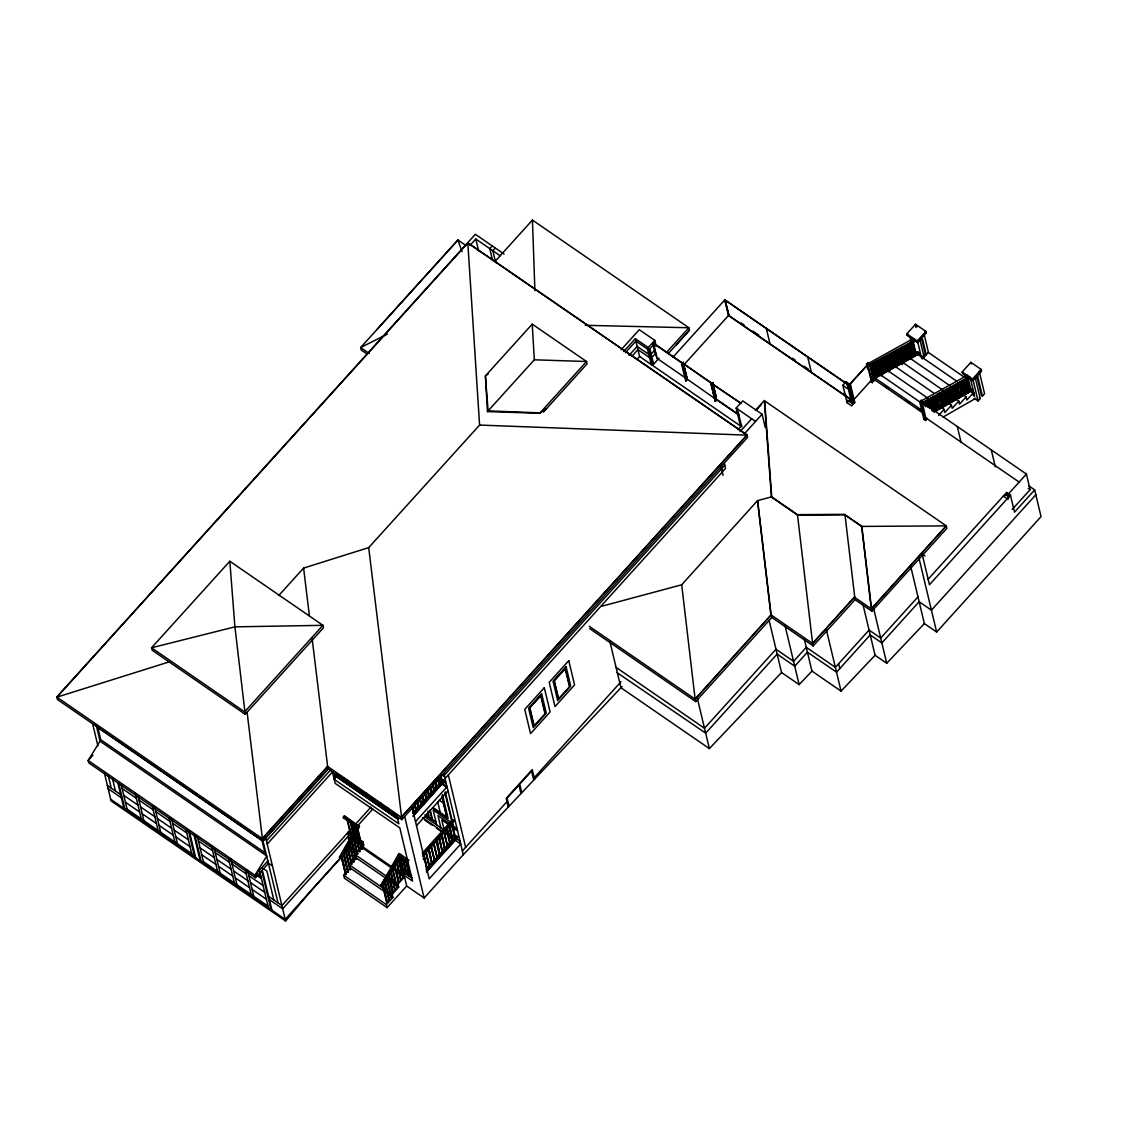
<?xml version="1.0" encoding="UTF-8"?>
<svg xmlns="http://www.w3.org/2000/svg" width="1136" height="1136" viewBox="0 0 1136 1136"><rect width="100%" height="100%" fill="white"/><g stroke="black" fill="none" stroke-linecap="round" stroke-linejoin="round"><path stroke-width="1.5" d="M968.88 376.868L968.965 378.686L967.673 377.805M969.59 376.47L968.809 377.791L969.477 376.527L923.27 402.187L921.211 400.326L919.72 401.988L923.895 419.482M355.568 829.947L357.286 826.923L343.384 817.92L344.421 815.762L359.487 826.809L340.701 858.035L339.408 857.155L356.775 826.468M341.851 854.173L343.569 851.148M345.287 848.109L350.428 839.035M352.146 835.997L353.85 832.972M341.198 856.516L342.05 856.217L345.912 874.535L341.198 856.516L345.912 874.535M347.005 846.277L347.843 845.965L351.706 864.297L347.005 846.277L351.706 864.297M353.168 835.386L357.513 854.045L353.651 835.727L353.282 836.366M340.701 858.035L359.288 826M343.626 853.434L343.498 852.469L348.085 872.136L343.981 852.795M345.557 850.026L345.429 849.046L350.257 869.736L345.912 849.387M349.774 842.557L353.892 861.897L349.292 842.216M357.144 829.536L357.513 828.897L361.859 849.245L356.661 829.195M400.199 855.834L382.804 886.563L380.773 885.626L398.14 854.939L408.435 861.968M380.773 885.626L390.088 870.531M391.792 867.506L396.947 858.418M384.351 881.465L385.189 881.153L389.293 900.507L384.351 881.465L385.189 881.153M390.145 871.227L390.997 870.914L395.101 890.255L390.145 871.227L390.997 870.914M395.939 860.974L396.308 860.335L400.894 880.017L396.791 860.662L395.939 860.974L400.894 880.017M382.065 886.52L399.943 856.274M387.12 877.745L391.877 897.639M96.177 725.009L100.039 741.183L88.154 760.467L88.736 762.895L255.515 877.674L268.55 863.261L272.441 865.93M672.924 357.258L724.882 299.776L728.815 315.737L852 400.525M104.484 773.36L111.058 800.894L285.59 921.012L311.307 890.553L350.442 847.286L357.229 851.957M728.488 315.524L724.91 299.805M848.975 383.911L846.15 381.668L842.898 385.26L847.073 402.755L851.588 405.864L854.854 402.272L853.221 403.763L851.602 402.655L847.513 385.516L848.975 383.911L850.623 384.976L854.67 402.144M850.58 385.019L847.328 388.611L842.898 385.26M676.431 344.691L689.453 330.164L688.87 327.75L532.443 220.072L495.083 261.365M350.328 846.803L285.207 919.365L110.675 799.247M738.073 429.621L741.638 425.659M755.355 410.437L764.315 400.483L771.415 496.915M602.236 606.113L681.699 584.799L757.456 500.664L771.628 496.844L797.472 514.636L844.928 514.352L855.053 599.68L871.866 611.239L946.884 528.325L946.302 525.897L764.656 400.88L771.756 497.341L797.6 515.133L845.056 514.849L861.869 526.408L946.302 525.897L871.553 608.91L861.869 526.408M589.215 626.263L695.133 699.151L771.245 615.03L771.827 617.459L695.715 701.579L695.133 699.151L770.89 615.016L757.456 500.664M855.053 599.68L813.191 645.93L812.609 643.501L854.627 596.854M347.545 783.57L348.44 783.442L347.545 783.57L346.736 780.148M359.913 841.407L360.808 841.293L359.913 841.407L356.235 826.042M975.057 398.906L975.682 398.367L943.05 417.082M376.825 329.681L457.95 239.994L466.214 245.688M401.86 819.553L747.587 437.346L747.076 435.159L467.819 242.962L479.591 425.063L368.689 547.623L401.903 819.709L328.176 768.831L262.941 840.952L262.359 838.524L327.594 766.417L328.205 768.987L262.97 841.08L57.382 699.478L56.8 697.05L475.345 234.3L504.057 254.052M467.819 242.962L56.828 697.177L169.463 661.805M469.892 245.532L475.799 239L500.152 255.756M492.229 245.916L489.786 248.628L492.626 260.513M495.282 248.017L492.839 250.729L495.679 262.615M229.827 561.255L151.557 647.79L152.139 650.218L245.22 714.288L323.49 627.754L322.922 625.325L229.827 561.255L234.911 626.859L245.22 714.288M92.896 755.227L88.154 760.467L254.933 875.245L255.515 877.674M278.703 595.591L303.61 568.071L368.689 547.623M543.434 412.112L587.085 363.847L586.531 361.518L532.23 324.143L485.399 375.917L487.472 411.587L539.699 413.291L546.586 408.633M487.472 411.587L534.318 359.8L532.23 324.143M539.699 413.291L586.531 361.518L534.318 359.8M621.094 349.789L639.27 329.696L654.79 340.374L656.182 346.224M623.678 351.564L635.336 338.684L648.258 347.588L652.518 365.38L659.036 358.167M625.425 352.7L635.919 341.112L648.841 350.016L653.186 345.202M629.017 355.383L637.168 346.381L648.798 354.389M632.113 356.051L637.935 349.604L649.579 357.613M637.253 359.061L639.582 356.491L635.336 338.684M648.258 347.588L654.79 340.374M655.358 342.802L654.279 344.009L653.896 342.39L652.802 343.583L655.216 353.708L651.95 357.3M651.184 354.077L654.45 350.47M657.02 358.351L653.143 343.214L681.742 362.895L685.619 378.047L681.941 362.668L653.342 342.987L657.02 358.351L685.619 378.047M666.562 352.401L688.87 327.75L585.253 325.308M668.323 353.537L689.453 330.164M681.543 363.974L683.304 362.398L687.365 379.381L685.803 381.114L681.543 363.974L683.304 362.398M683.119 363.477L711.292 383.23L714.956 398.608L686.783 378.842L683.119 363.477L711.491 383.002L712.712 388.129M683.716 365.011L728.63 315.368L851.972 400.27M729.397 316.149L724.74 299.691L849.87 385.8L853.59 401.377M266.449 840.853L330.491 770.038M685.604 380.972L687.166 379.239L683.105 362.256M267.216 844.076L332.45 771.969L334.098 778.842L337.349 775.235M397.983 819.255L334.694 775.448L335.986 774.028L396.322 815.549M334.765 775.76L335.986 774.028M333.7 777.209L336.696 773.9M354.29 861.443L347.886 836.565L412.524 881.053L399.815 827.86L335.177 783.371L334.211 779.324L336.583 776.712M338.343 777.223L339.238 777.109L338.343 777.223L337.52 773.815M341.411 779.339L342.305 779.225L341.411 779.339L340.587 775.931M267.982 860.832L254.933 875.245L266.818 855.976L100.039 741.183M344.478 781.454L345.372 781.341L344.478 781.454L343.668 778.032M716.717 399.574L715.155 401.306L711.093 384.323L712.655 382.591L716.106 396.322M716.915 399.716L715.353 401.448L711.292 384.451L712.854 382.733M712.457 384.039L741.254 403.493L712.457 384.039L716.134 399.403L739.011 415.151M351.109 786.013L350.286 782.605M354.176 788.128L353.367 784.706M359.828 792.019L360.723 791.906L359.828 792.019L359.019 788.597M716.134 399.403L712.67 383.812M362.909 794.135L363.79 794.021L362.909 794.135L362.086 790.713M343.384 817.92L344.421 815.762M365.977 796.251L366.871 796.123L365.977 796.251L365.153 792.829M369.044 798.352L369.938 798.239L369.044 798.352L368.234 794.944M350.996 821.697L354.262 837.516L351.407 823.401M372.594 800.809L371.784 797.387M370.89 807.185L281.898 905.562L268.65 896.418M347.133 833.597L360.708 842.94L347.133 833.597L348.354 831.864L362.909 841.904L363.705 845.241L362.398 846.661L361.248 843.324M375.675 802.925L374.852 799.503M372.793 809.031L282.679 908.8L269.417 899.655M741.51 424.694L740.431 425.886L736.171 408.094L742.703 400.88L762.086 414.228L765.252 427.448M351.18 835.4L347.431 819.255M378.26 804.7L379.154 804.586L378.26 804.7L377.436 801.278M737.846 409.315L736.753 410.522L738.045 411.417L741.723 426.781L639.582 356.491M381.739 806.361L381.81 807.142L380.915 802.953M384.394 808.931L385.289 808.804L384.394 808.931L383.585 805.509M357.741 839.177L356.846 839.291L357.741 839.177L354.475 825.517M387.461 811.033L388.356 810.919L387.461 811.033L386.652 807.625M390.543 813.149L391.423 813.035L390.543 813.149L389.719 809.741M756.377 410.039L761.106 404.814M361.972 846.363L363.705 845.241M406.674 885.995L387.106 907.621L386.382 904.597L392.914 897.383L392.19 894.344L398.708 887.131L356.037 857.765L355.312 854.741L361.844 847.527L404.501 876.893L406.674 885.995L424.126 898.008L463.275 854.726L622.045 686.556M357.513 854.045L357.925 853.605M353.651 824.253L359.686 851.645L353.168 823.927M361.376 848.904L362.27 848.791M740.033 431.652L751.691 418.772M392.914 897.383L350.243 868.018L349.519 864.979L356.037 857.765M394.093 815.605L393.283 812.183M351.223 863.956L347.36 845.638M353.892 861.897L353.807 861.102M355.582 859.157L356.463 859.043L355.582 859.157L350.868 839.447M387.106 907.621L344.449 878.256L343.725 875.231L350.243 868.018M397.16 816.855L397.16 817.707L396.35 814.299M345.429 874.209L341.567 855.877M348.085 872.136L348.496 871.681M350.257 869.736L350.669 869.281M745.088 433.029L762.086 414.228M327.594 766.417L401.32 817.281L747.005 434.918L467.762 242.721M401.32 817.281L747.076 435.159L479.591 425.063M444.29 775.277L724.782 465.178M412.666 813.475L443.04 779.907L444.574 780.957L413.106 816.117L444.574 780.957M413.916 812.481L439.604 784.081M412.041 806.546L413.745 814.171L412.524 806.887M415.847 810.976L416.742 810.863L415.847 810.976L414.626 805.85M417.281 799.46L418.914 808.463L417.608 802.556M421.002 805.268L421.896 805.154L421.002 805.268L419.383 798.438M423.586 802.414L424.481 802.3L423.586 802.414L422.365 797.287M425.432 792.616L426.653 799.886L425.361 793.979M428.755 796.705L429.649 796.592L428.755 796.705L427.122 789.875M430.601 786.907L431.822 794.178L430.118 786.566M433.924 790.997L434.804 790.883L433.924 790.997L432.688 785.871M436.494 788.143L437.388 788.029L436.494 788.143L434.875 781.312M438.34 778.345L439.561 785.615L437.857 778.004M441.577 782.377L442.557 782.321L441.577 782.377L440.356 777.251M445.071 778.515L725.563 468.415L724.427 463.673M415.506 821.64L447.044 786.779L436.92 779.821M416.472 825.687L448.01 790.826M398.154 854.925L399.361 853.576L409.059 860.25M398.651 855.394L399.361 853.576M399.233 855.621L398.338 855.749M403.11 856.842L402.3 857.737L406.461 873.442L403.592 859.327M404.956 860.307L405.85 859.327L405.85 860.179M403.166 874.621L402.357 871.355L403.649 869.92L411.658 875.444M402.428 871.653L403.72 870.233M404.146 870.517L404.856 873.513L403.564 874.947L402.854 871.951L404.146 870.517L410.522 874.905M422.237 853.193L452.597 819.638L454.045 820.632L422.706 856.303M427.605 848.265L425.034 851.12L426 851.787L429.664 867.166L426 851.787M446.093 827.846L452.597 819.638M405.964 873.115L403.11 859.001M428.499 848.152L431.084 845.298L430.189 845.411M433.739 843.224L437.417 858.603L433.256 842.898L434.634 843.111M436.806 840.711L435.358 839.703L441.421 833.881L440.527 833.994M444.077 831.808L447.74 847.186L443.594 831.481L444.971 831.694M398.239 882.076L399.134 881.962L398.239 882.076L394.007 864.397M400.412 879.676L401.306 879.562M403.067 877.603L398.239 856.913M867.762 369.399L866.541 364.301L868.046 362.654L869.665 363.761L873.84 381.256M423.685 854.201L454.045 820.632M427.008 869.239L427.093 870.02L423.827 854.201L422.933 854.315M431.169 846.079L434.832 861.457L431.084 847.456M436.735 839.93L440.001 855.749L437.218 840.257M442.586 852.895L439.32 837.076L442.586 852.895L438.425 837.189M445.156 850.04L441.904 834.222L445.156 850.04L441.421 836.039M447.059 828.513L450.325 844.332L447.541 828.84M452.909 841.478L449.643 825.645L452.909 841.478L448.748 825.773M849.813 384.422L868.089 364.216L849.643 384.309L853.207 398.622M398.708 887.131L397.983 884.106L404.501 876.893M872.349 382.917L868.16 365.423L869.665 363.761M392.431 892.328L393.326 892.214L392.431 892.328L388.597 876.239M394.604 889.928L395.498 889.8M397.273 887.855L392.445 867.166M409.045 875.217L409.997 875.032L409.045 875.217L405.367 859.853M872.05 364.926L871.937 363.875L875.061 377.564L872.59 364.329M386.638 902.566L387.532 902.453L386.638 902.566L382.406 884.887M388.81 900.166L389.705 900.053M391.466 898.093L391.395 897.312M402.854 871.951L411.729 877.759M883.126 358.777L883.666 358.167L886.151 371.415L882.487 358.323L886.151 371.415M884.972 357.741L885.526 357.144L887.997 370.393L884.333 357.3M906.84 333.856L915.531 324.243L925.868 331.371L926.266 332.99L917.561 342.603L907.224 335.475L906.84 333.856L917.178 340.985L917.561 342.603M886.818 356.718L887.372 356.122L889.843 369.356L886.719 355.682M892.896 366.871L890.411 353.623M907.224 335.475L908.303 334.282M847.073 402.755L850.324 399.148M890.525 354.673L891.064 354.063L893.535 367.311L889.871 354.219M426.014 869.324L456.374 835.755L457.978 837.118L426.454 871.979M895.282 365.238L892.257 352.6L895.381 366.289M430.757 864.468L455.28 837.346M429.664 867.166L430.075 866.711M428.982 848.493L432.248 864.311L428.911 849.856M434.35 861.116L435.244 861.003M436.934 858.262L437.829 858.149M440.001 855.749L436.664 841.293M442.103 852.554L442.983 852.44M444.673 849.7L441.421 833.881M447.257 846.845L448.152 846.732M450.325 844.332L450.736 843.878M452.426 841.137L449.16 825.318M452.227 822.791L455.493 838.624L455.337 837.772M426.383 871.667L457.978 837.118M853.42 400.085L871.695 379.878M873.328 378.529L870.843 365.295L869.651 365.451M901.601 348.511L902.14 347.914L904.625 361.149L900.962 348.07L904.625 361.149M874.805 378.813L877.006 376.371M906.471 360.126L903.986 346.892L906.471 360.126L903.177 348.624M873.712 380.759L872.221 382.406L870.73 381.795M905.293 346.466L905.832 345.869L908.317 359.104L904.654 346.011M876.935 361.404L880.613 374.482L878.128 361.248M881.053 375.86L884.348 372.21M884.305 372.438L880.641 359.359L884.305 372.438L881.82 359.203M910.831 343.384L910.731 342.334L914.395 355.426L913.855 356.022L910.192 342.944L913.216 355.582M912.577 341.311L915.701 355M891.59 367.283L892.229 367.737L889.218 355.099L891.689 368.334L888.948 356.235M870.062 366.033L916.44 340.587M888.409 371.699L893.904 365.622M915.9 341.212L915.701 340.331M616.962 672.569L705.669 733.132L777.152 654.095L794.731 666.207L807.426 652.163L836.522 672.185L870.219 634.925L881.863 642.933L919.138 601.725L931.421 610.174L1035.833 494.756M917.178 340.985L925.868 331.371M895.75 367.539L899.059 363.889M920.117 340.53L922.29 338.13L926.266 354.759L925.286 354.091L921.31 337.463L919.138 339.863L920.117 340.53L924.079 357.173L928.439 352.359M899.485 350.669L902.779 362.185L900.294 348.937M901.998 364.585L905.307 360.936M462.366 850.963L506.94 801.689M908.218 358.053L907.664 358.664L905.023 347.602M908.715 345.543L912.009 357.045L909.538 343.81M910.447 359.203L913.756 355.568M534.204 777.691L620.994 681.742M921.154 356.406L921.694 355.809L922.46 358.976M925.286 354.091L923.114 356.505L924.079 357.173M925.513 420.59L921.495 403.209L922.986 401.562L921.211 400.326M931.392 398.566L931.932 397.969L934.403 411.204L930.739 398.125M938.677 393.411L941.787 407.1L938.123 394.022M962.178 371.955L970.882 362.341L981.22 369.456L981.618 371.074L972.913 380.688L962.575 373.574L962.178 371.955L972.53 379.069L972.913 380.688M952.877 400.951L950.406 387.703L952.877 400.951L949.582 389.449M925.386 420.093L927.004 418.943M927.047 418.545L925.542 420.192L923.767 418.971M934.814 397.643L938.095 409.159L935.624 395.91M940.494 407.526L939.941 408.122L936.831 394.448M941.162 392.829L943.647 406.077L940.622 393.439M943.008 391.806L945.493 405.055L942.468 392.417M945.89 391.494L949.185 402.996L946.7 389.762M938.592 415.464L944.087 409.372L887.997 370.776M952.224 400.497L953.416 400.341M951.031 401.974L947.367 388.895L951.031 401.974L948.56 388.739M951.982 387.816L954.084 399.474L951.443 388.413M972.53 379.069L981.22 369.456M955.262 399.318L954.723 399.929L952.252 386.68L955.262 399.318L954.623 398.878M937.058 395.314L951.443 405.211L944.84 412.51L944.087 409.372M980.524 372.281L979.232 371.387L984.571 393.752L982.399 396.166L981.433 395.498L976.662 375.547L977.642 376.215L975.455 378.629L980.226 398.566L978.053 400.965L974.177 398.296M955.135 386.368L958.415 397.87L955.944 384.635M960.815 396.251L960.261 396.847L957.137 383.159M961.482 381.554L963.967 394.788L960.942 382.15M901.26 361.461L958.784 401.051L952.181 408.349L951.443 405.211M964.634 380.106L967.659 392.744L964.904 380.631M962.135 380.688L965.813 393.766L963.328 380.532M967.02 378.473L969.505 391.721L966.48 379.083M953.189 387.987L966.14 396.89L959.537 404.189L958.784 401.051M971.678 391.054C972.941 390.401 971.635 391.963 970.272 389.691M971.905 392.417L973.737 392.715L974.134 394.334L972.828 393.439M972.672 394.788L974.631 396.137L970.627 379.339L968.042 377.55L971.308 391.224L973.481 392.729L966.878 400.028L966.14 396.89M757.684 500.593L771.117 614.945L812.609 643.501L854.471 597.252L871.284 608.811L871.866 611.239M946.302 525.897L871.284 608.811L861.585 526.309L844.786 514.75M927.942 579.445L1006.581 492.499L1010.458 495.168L1014.519 512.166L1034.669 489.886L1028.833 485.881M1010.458 495.168L1007.206 498.775L1003.329 496.105L1008.527 493.833L1026.404 474.067L922.233 402.385L926.167 419.525M917.973 596.854L880.698 638.077L869.068 630.068L835.358 667.329L806.276 647.307L793.581 661.351L775.987 649.238L704.505 728.275L616.081 667.4M1007.206 498.775L929.461 584.713L922.134 554.013L925.031 556.015M1012.247 509.411L1030.125 489.644L1026.404 474.067M910.66 566.197L924.363 623.593L936.646 632.042L1041.045 516.624L1034.669 489.886M362.398 846.661L361.603 843.324L362.909 841.904M609.677 640.59L620.938 687.734L709.361 748.596L781.554 672.512L769.072 620.27M781.554 672.512L799.133 684.625L811.956 671.106L804.231 638.787M811.956 671.106L841.052 691.128L875.075 655.259L862.962 604.494M875.075 655.259L886.719 663.268L924.363 623.593M488.153 374.056L485.399 375.917L488.111 410.877L540.083 412.865M868.046 362.654L868.259 363.548L912.393 339.039M913.841 340.033L915.062 339.366M869.707 364.542L914.324 340.374M871.511 377.209L917.476 351.677L918.925 352.685M917.632 351.791L917.15 352.614L919.138 353.722M873.144 376.84L879.193 373.488M883.723 370.975L892.797 365.934M895.821 364.258L900.351 361.731M904.895 359.217L909.425 356.704M912.449 355.028L915.474 353.339M921.339 400.852L967.645 375.136M922.986 401.562L923.128 403.876L969.576 378.16L969.32 377.038M932.159 410.309L970.556 388.995L972.487 390.33L934.204 412.127M936.802 408.278L941.332 405.765M944.357 404.075L957.96 396.521M962.504 394.007L967.034 391.494M970.925 389.563L970.059 389.804L971.933 391.153L970.712 390.259M970.641 390.259L972.331 390.926M934.19 411.587L972.487 390.33M387.376 334.098L360.637 347.545L361.22 350.002L366.971 353.949M339.408 857.155L341.439 858.092M917.206 326.756L915.531 324.243L915.9 327.495M924.974 332.095L926.266 332.99M964.535 377.337L928.467 352.529L924.264 334.879M972.601 390.812L970.556 388.995M917.405 354.134L956.739 381.199M959.65 383.201L969.846 390.216M970.045 391.111L966.75 379.609M979.26 397.898L980.226 398.566M967.545 391.693L968.199 392.147L965.174 379.495M964.507 394.192L961.212 382.69M910.035 358.28L950.321 385.999M962.007 394.774L962.661 395.214L959.636 382.576L962.107 395.825L958.443 382.733M958.969 397.273L955.674 385.771M956.469 397.856L957.108 398.296L954.098 385.658L956.569 398.892M951.57 401.377L948.29 389.861M949.724 402.4L946.444 390.898M895.338 366.601L934.175 393.34M947.239 402.982L947.878 403.422L944.854 390.784M946.032 404.444L942.738 392.942M928.893 399.148L931.804 409.074M934.942 410.607L933.764 410.763L931.122 399.702M866.541 364.301L868.16 365.423M879.207 373.943L920.913 402.655M919.72 401.988L921.495 403.209M874.294 377.493L923.54 411.388M884.816 386.098L887.713 388.086M906.542 401.051L909.439 403.039M918.129 409.017L921.026 411.019M871.681 377.308L873.456 378.544L919.535 353.495L873.57 379.026L870.19 364.883M873.087 378.686L922.475 412.666M925.954 417.949L1019.532 482.36M1028.179 488.31L1030.125 489.644M871.127 380.631L867.35 364.869M724.768 299.947L849.728 385.956L853.448 401.533M847.513 385.516L849.117 386.638L853.221 403.763M741.226 323.036L744.151 325.038M752.912 331.073L758.749 335.092M792.332 358.209L795.257 360.211M804.018 366.246L808.406 369.257M843.452 393.383L846.363 395.399M847.57 400.284L853.377 404.274M736.171 408.094L755.568 421.442M716.333 399.19L739.209 414.924M771.827 617.459L813.191 645.93M369.271 353.481L360.637 347.545L457.95 239.994L462.04 251.61M589.683 628.591L695.715 701.579M441.904 774.979L444.673 776.896M444.645 781.27L443.04 779.907M437.644 777.805L446.32 783.769M442.955 784.834L445.837 786.822M439.518 800.411L443.395 803.081M452.781 820.448L454.244 821.442M433.441 807.881L447.044 817.238L442.358 797.557M432.617 807.824L448.152 818.516L442.458 794.561M451.049 822.379L433.157 810.053L436.707 824.977M450.85 822.578L451.659 822.407L455.493 838.624M457.055 828.698L437.956 815.549L440.896 827.86M457.552 830.771L441.776 819.908L444.204 830.132M448.677 824.992L450.126 825.986M426.284 814.271L429.067 816.188L427.874 811.147M446.164 828.627L447.144 829.294M433.185 820.377L436.082 822.379M434.776 821.47L425.034 814.768L432.546 819.936L430.132 809.812M425.659 817.38L459.995 841.009M443.594 831.481L444.559 832.148M422.422 817.664L460.705 844.005L429.181 878.866L411.871 806.375M424.963 820.263L432.163 825.219M436.48 828.187L440.796 831.154M447.996 836.11L452.313 839.078M438.354 836.408L439.802 837.402M433.256 842.898L434.236 843.565M334.694 775.448L397.898 818.957M334.211 779.324L398.85 823.827L396.819 815.35M344.62 816.571L347.843 818.8M348.326 819.127L350.91 820.916M351.393 821.243L359.487 826.809M399.56 854.386L402.087 856.132M343.2 817.111L358.067 827.349M399.304 856.416L408.037 862.423M355.099 831.978L359.686 851.645M394.377 863.743L399.134 881.962M348.425 832.177L351.138 834.037M359.303 839.66L362.54 841.904M354.659 837.062L354.262 837.516M403.308 870.545L400.525 857.211M402.357 871.355L411.701 877.787M355.312 854.741L397.983 884.106M381.511 885.668L382.804 886.563M349.519 864.979L392.19 894.344M343.725 875.231L386.382 904.597M56.8 697.05L262.402 838.652L278.022 902.864M262.544 868.046L266.903 871.056L273.819 899.968M257.773 874.564L260.655 876.552L259.718 872.604M256.807 874.067L261.039 876.978M257.148 875.657L261.422 878.597M122.148 788.483L136.363 798.267M138.947 800.056L153.175 809.84M155.76 811.615L169.974 821.413M172.558 823.188L186.787 832.972M198.417 840.981L212.645 850.765M215.229 852.554L229.444 862.338M232.028 864.113L246.256 873.911M248.841 875.686L263.055 885.469M123.781 795.356L138.01 805.154M140.594 806.929L154.808 816.713M157.393 818.488L171.621 828.286M174.206 830.061L188.42 839.845M200.064 847.854L214.278 857.652M216.862 859.427L231.091 869.21M233.675 871L247.904 880.783M250.488 882.558L264.702 892.342M107.366 785.416L120.615 794.533M108.133 788.64L121.382 797.77M125.429 802.229L139.643 812.027M142.227 813.802L156.456 823.586M159.04 825.375L173.268 835.159M175.853 836.934L190.067 846.732M201.711 854.741L215.925 864.524M218.51 866.299L232.738 876.083M235.322 877.872L249.537 887.656M252.121 889.431L266.349 899.229M127.076 809.116L191.714 853.605M203.344 861.613L267.982 906.102M360.637 842.642L361.603 843.324M1008.527 493.833L1009.265 496.957M1006.581 492.499L1008.2 499.3M977.642 376.215L982.399 396.166M970.882 362.341L971.266 363.96M991.288 449.913L995.349 466.896M972.714 378.6L978.053 400.965M973.481 392.729L974.234 395.868M968.483 377.578L968.781 378.799M965.33 374.852L969.122 390.741M966.211 380.205L968.852 391.267M964.365 381.242L967.006 392.303M962.788 381.128L965.813 393.766M960.289 381.71L963.314 394.348M956.597 383.755L959.622 396.407M955.404 385.232L958.415 397.87M953.289 387.39L955.93 398.452M957.293 426.511L961.013 442.089M946.16 390.358L949.185 402.996M944.314 391.38L947.339 404.018L944.044 392.516M941.829 391.963L944.84 404.601M939.969 392.985L942.994 405.637M939.316 393.865L942.34 406.503L939.046 395.001M936.66 396.62L939.302 407.682M935.084 396.521L938.095 409.159M933.125 396.492L936.249 410.181M932.968 398.679L935.61 409.741M917.732 342.092L921.537 358.025M930.086 398.992L932.727 410.053M929.816 400.128L932.457 411.189M929.262 400.724L931.151 408.619M928.24 400.014L930.128 407.909M927.97 401.15L929.475 407.469M927.686 400.61L929.575 408.52M913.23 341.766L916.241 354.404M927.047 400.17L928.552 406.489M912.961 342.902L915.602 353.949M926.394 401.036L927.899 407.355M912.038 341.922L915.062 354.56M925.84 401.647L926.976 406.376M910.007 336.895L914.395 355.426M925.57 402.783L926.323 405.935M924.647 402.016L925.783 406.745M924.108 402.613L924.86 405.765M923.27 402.187L923.625 403.678M908.985 344.407L912.009 357.045M910.703 357.471L907.692 344.833L910.163 358.081M907.039 344.393L910.064 357.031M906.869 346.579L909.51 357.627M903.716 348.028L906.372 359.09M901.501 347.474L904.512 360.112M899.755 349.547L902.779 362.185M898.448 349.959L901.473 362.611M898.178 351.095L900.82 362.157M897.909 350.57L900.919 363.208L897.255 350.115M896.602 350.996L899.073 364.23L896.063 351.592M895.409 351.152L898.434 363.79M894.756 352.018L897.781 364.656M894.486 353.154L897.128 364.216M894.217 352.614L897.227 365.252L893.563 352.174M892.91 353.04L895.935 365.678M891.717 353.197L894.742 365.835M888.395 356.832L891.05 367.894M886.549 357.854L889.19 368.916M885.256 358.28L887.344 369.938L884.703 358.877M883.41 359.303L886.052 370.364M879.974 360.226L882.999 372.864M879.704 361.362L882.345 372.423M879.434 360.822L882.459 373.46L879.165 361.958M877.588 361.844L880.613 374.482M876.282 362.27L878.753 375.519L875.742 362.881M876.012 363.406L878.653 374.468M875.089 362.427L878.114 375.065M877.461 375.945L874.436 363.293L876.907 376.541L873.243 363.449M874.166 364.429L876.807 375.491M918.868 557.62L936.646 632.042M871.397 364.486L874.422 377.124M846.15 381.668L846.902 384.848M873.783 609.109L886.719 663.268M807.653 356.747L811.36 372.324M766.275 328.276L769.995 343.839M838.624 663.722L839.788 668.579M826.397 629.827L841.052 691.128M785.019 625.553L799.133 684.625M712.655 382.591L716.305 397.884M721.687 465.746L722.496 469.182M720.721 465.433L723.078 475.317M654.379 343.228L655.018 345.855M649.934 348.809L653.598 364.187M647.548 349.121L651.212 364.5M697.177 697.589L709.361 748.596M475.799 239L478.639 250.886M569.448 686.513L565.203 668.706L554.325 680.734L558.571 698.526M544.982 713.55L540.736 695.757L529.859 707.771L534.119 725.577M534.559 779.211L532.259 769.555L506.159 798.395L508.232 807.1M533.735 780.091L531.577 771.06L519.763 784.138L521.807 792.729M520.984 793.595L518.939 785.033L507.125 798.111L509.056 806.233M448.322 774.908L465.632 847.357M443.906 773.659L463.275 854.726M445.269 791.82L453.491 826.241M440.924 775.49L442.557 782.321M445.014 792.985L451.83 821.513M440.356 775.093L442.145 782.761M451.659 824.566L454.925 838.226M437.942 778.785L439.561 785.615M441.762 796.208L446.661 816.827M437.857 780.162L439.078 785.288M435.755 781.199L437.388 788.029M435.358 781.639L436.991 788.469M446.576 830.331L449.842 843.991M437.743 802.059L440.214 812.368M433.185 784.053L434.804 790.883M432.773 784.493L434.406 791.323M443.991 831.027L447.74 847.186M430.189 787.347L431.822 794.178M429.706 787.021L431.339 793.851M428.016 789.761L429.649 796.592M427.534 789.421L429.238 797.032M430.061 811.232L432.063 819.596M425.02 793.056L426.653 799.886M424.949 794.433L426.17 799.559M436.252 841.748L439.518 855.408M422.848 795.47L424.481 802.3M422.45 795.91L424.069 802.754M433.668 842.443L437.417 858.603M420.263 798.324L421.896 805.154M419.78 797.983L421.499 805.609M431.084 845.298L434.832 861.457M417.281 801.633L418.914 808.463M428.584 848.933L432.248 864.311M416.798 801.292L418.431 808.122M428.102 848.606L431.765 863.971M415.109 804.032L416.742 810.863M414.697 804.487L416.33 811.317M425.915 853.164L429.181 866.825M423.827 854.201L427.491 869.565M423.345 856.019L424.566 861.145M423.231 858.504L423.43 859.313M404.757 816.883L424.126 898.008M406.731 861.372L409.997 875.032M405.85 859.327L409.528 875.558M402.783 858.078L406.461 873.442M390.202 810.067L391.025 813.49M400.042 856.885L403.379 871.326L399.631 857.339M387.546 807.511L388.356 810.919M387.135 807.952L387.958 811.374M398.267 859.199L402.584 877.276M384.067 805.85L384.877 809.258M380.503 803.393L381.327 806.816M394.49 864.723L398.722 882.416M392.076 867.805L396.791 887.514M390.5 870.574L395.101 890.255M389.052 874.322L393.326 892.214M388.697 874.976L392.928 892.655M368.717 795.271L369.527 798.693M366.048 792.715L366.871 796.123M386.283 878.057L390.983 897.767M365.636 793.169L366.459 796.577M384.706 880.826L389.293 900.507M362.569 791.054L363.392 794.462M383.258 884.575L387.532 902.453M382.903 885.214L387.12 902.907M347.218 780.489L348.042 783.897M357.542 827.633L360.808 841.293M356.647 825.588L360.396 841.748M356.448 825.815L361.859 849.245M344.151 778.373L344.961 781.781M353.58 823.472L357.528 839.405M354.73 832.617L359.203 851.318M341.084 776.257L341.893 779.679M350.101 821.811L352.955 833.767M353.182 837.63L357.031 853.718M347.034 819.695L350.697 835.074M351.72 839.135L356.463 859.043M351.351 839.774L356.065 859.483M348.937 842.855L353.395 861.557M345.458 851.333L349.774 869.395M343.129 853.108L347.602 871.809M265.256 835.855L285.59 921.012M262.7 871.539L271.944 910.248M261.876 871.482L270.979 909.581M259.675 871.312L268.394 907.806M247.605 870.531L253.768 896.318M245.433 870.474L251.184 894.529M230.807 858.958L236.955 884.745M228.62 858.901L234.371 882.97M214.406 849.117L220.157 873.172M211.41 845.61L217.572 871.397M197.181 835.826L203.756 863.303M194.838 835.031L201.171 861.528M193.759 833.938L200.192 860.861M189.243 830.814L195.676 857.751M188.377 830.572L194.696 857.084M185.963 829.536L192.112 855.294M171.337 818.034L177.486 843.821M169.15 817.963L174.901 842.032M154.524 806.461L160.687 832.248M152.352 806.404L158.103 830.473M138.123 796.62L143.874 820.675M135.127 793.113L141.29 818.9M121.325 785.047L127.473 810.806M118.556 782.519L124.889 809.031M117.846 782.917L123.923 808.363M112.606 779.069L115.446 790.968M108.36 776.03L111.243 788.086M92.683 723.93L97.895 745.798M303.61 568.071L309.347 615.499M312.116 638.333L327.637 766.559L262.402 838.652L247.094 712.187M797.472 514.636L812.609 643.501M681.699 584.799L695.133 699.151M532.443 220.072L534.9 290.631M322.922 625.325L244.638 711.86L151.557 647.79L234.911 626.859L322.922 625.325M357.173 789.449L357.244 790.244L357.173 789.449M544.314 687.706L524.747 709.347L530.54 733.615L550.108 711.974L544.314 687.706M568.767 660.669L549.199 682.296L555.007 706.578L574.575 684.937L568.767 660.669M541.631 693.741L528.581 708.168L533.224 727.58L546.274 713.152L541.631 693.741M566.097 666.704L553.047 681.117L557.677 700.543L570.726 686.116L566.097 666.704M540.963 695.246L529.546 707.87L533.892 726.074L545.308 713.451L540.963 695.246M565.416 668.209L553.999 680.833L558.358 699.038L569.775 686.414L565.416 668.209M262.047 840.526L97.852 727.523L100.777 739.735L264.958 852.738L262.047 840.526"/></g></svg>
